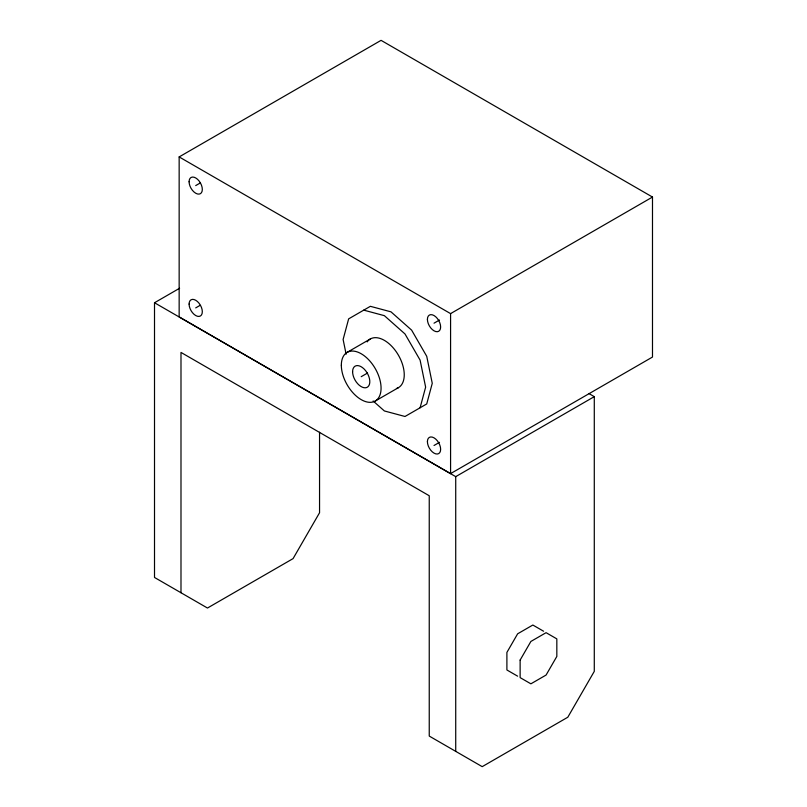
<?xml version="1.0" encoding="UTF-8"?>
<svg xmlns="http://www.w3.org/2000/svg" width="807" height="807" viewBox="0 0 807 807"><rect width="100%" height="100%" fill="white"/><g stroke="black" fill="none" stroke-linecap="round" stroke-linejoin="round"><path stroke-width="1.21" d="M179.608 288.25L154.51 302.746L154.51 577.459L207.47 608.034L293.072 558.615L319.552 512.748L319.552 432.229M179.154 156.921L179.154 316.919L450.578 473.618L652.49 357.047L652.49 197.049L381.065 40.35L179.154 156.921L450.578 313.62L652.49 197.049M180.99 592.752L180.99 352.427L429.243 495.75L429.243 736.075L482.203 766.65L567.805 717.231L594.285 671.363L594.285 396.651L588.828 393.493M450.578 473.618L450.578 313.62M420.104 407.767L425.632 387.138L420.104 360.124L405.003 333.967L384.374 315.668L363.745 310.14M195.708 185.59L200.075 183.068M195.708 307.891L200.075 305.369M347.151 352.346L370.322 338.97M434.025 323.183L439.482 320.026M361.203 376.687L367.528 373.046M375.265 401.029L398.426 387.653M434.025 445.484L439.482 442.337M154.51 302.746L455.723 476.644L594.285 396.651M543.595 631.235L532.842 625.032L517.64 633.808L506.897 652.419L506.897 669.971L517.64 676.175M373.127 400.978L384.374 410.955L405.003 416.483L426.732 403.944L432.259 383.315L426.732 356.301L411.631 330.144L391.002 311.845L370.363 306.317L348.644 318.866L343.116 339.495L346.132 354.223M455.723 476.644L455.723 751.357M367.165 341.896A28.104 16.231 60 0 1 397.478 353.627A28.104 16.231 60 0 1 396.479 388.51M520.132 660.065L520.132 677.618L530.885 683.822L546.087 675.045L556.83 656.434L556.83 638.882L546.087 632.678L530.885 641.454L520.132 660.065M189.09 181.767A9.361 5.407 60 0 0 199.016 194.114A9.361 5.407 60 0 0 199.016 180.879A9.361 5.407 60 0 0 189.09 181.767M427.407 319.36A9.361 5.407 60 0 0 437.333 331.707A9.361 5.407 60 0 0 437.333 318.472A9.361 5.407 60 0 0 427.407 319.36M427.407 441.661A9.361 5.407 60 0 0 437.333 454.018A9.361 5.407 60 0 0 437.333 440.773A9.361 5.407 60 0 0 427.407 441.661M189.09 304.068A9.361 5.407 60 0 0 199.016 316.425A9.361 5.407 60 0 0 199.016 303.19A9.361 5.407 60 0 0 189.09 304.068M341.331 365.218A28.104 16.231 60 0 0 371.139 402.3A28.104 16.231 60 0 0 371.139 362.555A28.104 16.231 60 0 0 341.331 365.218M352.598 371.724A12.176 7.031 60 0 0 365.51 387.784A12.176 7.031 60 0 0 365.51 370.564A12.176 7.031 60 0 0 352.598 371.724"/></g></svg>
